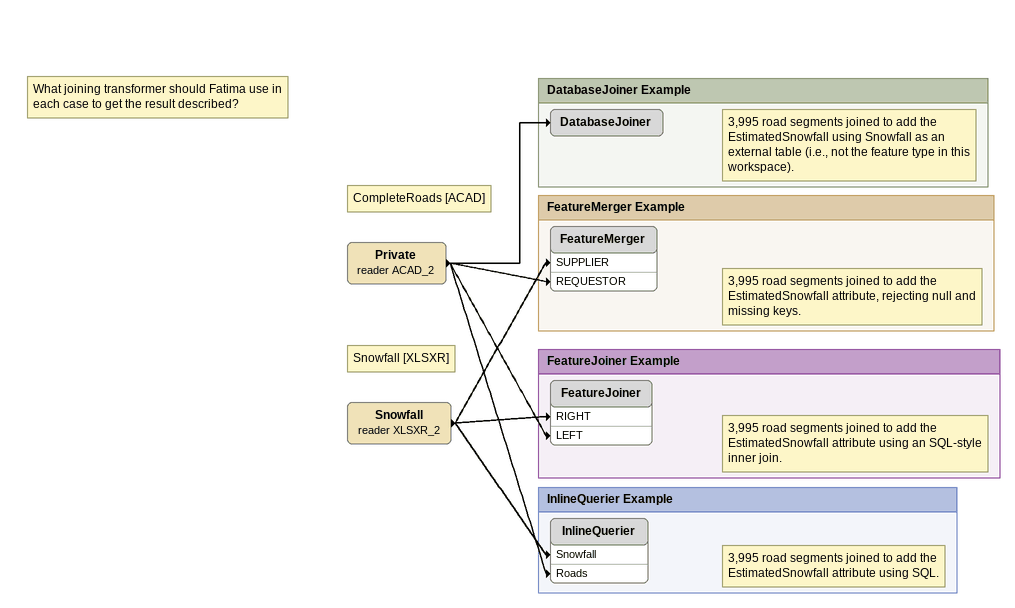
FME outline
Note: What joining transformer should Fatima use in each case to get the result described?
Note: CompleteRoads [ACAD]
Private (reader ACAD_2)
    -> DatabaseJoiner
    -> FeatureMerger [REQUESTOR]
    -> FeatureJoiner [LEFT]
    -> InlineQuerier [Roads]
Note: Snowfall [XLSXR]
Snowfall (reader XLSXR_2)
    -> FeatureMerger [SUPPLIER]
    -> FeatureJoiner [RIGHT]
    -> InlineQuerier [Snowfall]

Bookmark: DatabaseJoiner Example
Note: 3,995 road segments joined to add the EstimatedSnowfall using Snowfall as an external table (i.e., not the feature type in this workspace).
DatabaseJoiner

Bookmark: FeatureMerger Example
Note: 3,995 road segments joined to add the EstimatedSnowfall attribute, rejecting null and missing keys.
FeatureMerger

Bookmark: FeatureJoiner Example
Note: 3,995 road segments joined to add the EstimatedSnowfall attribute using an SQL-style inner join.
FeatureJoiner

Bookmark: InlineQuerier Example
Note: 3,995 road segments joined to add the EstimatedSnowfall attribute using SQL.
InlineQuerier
